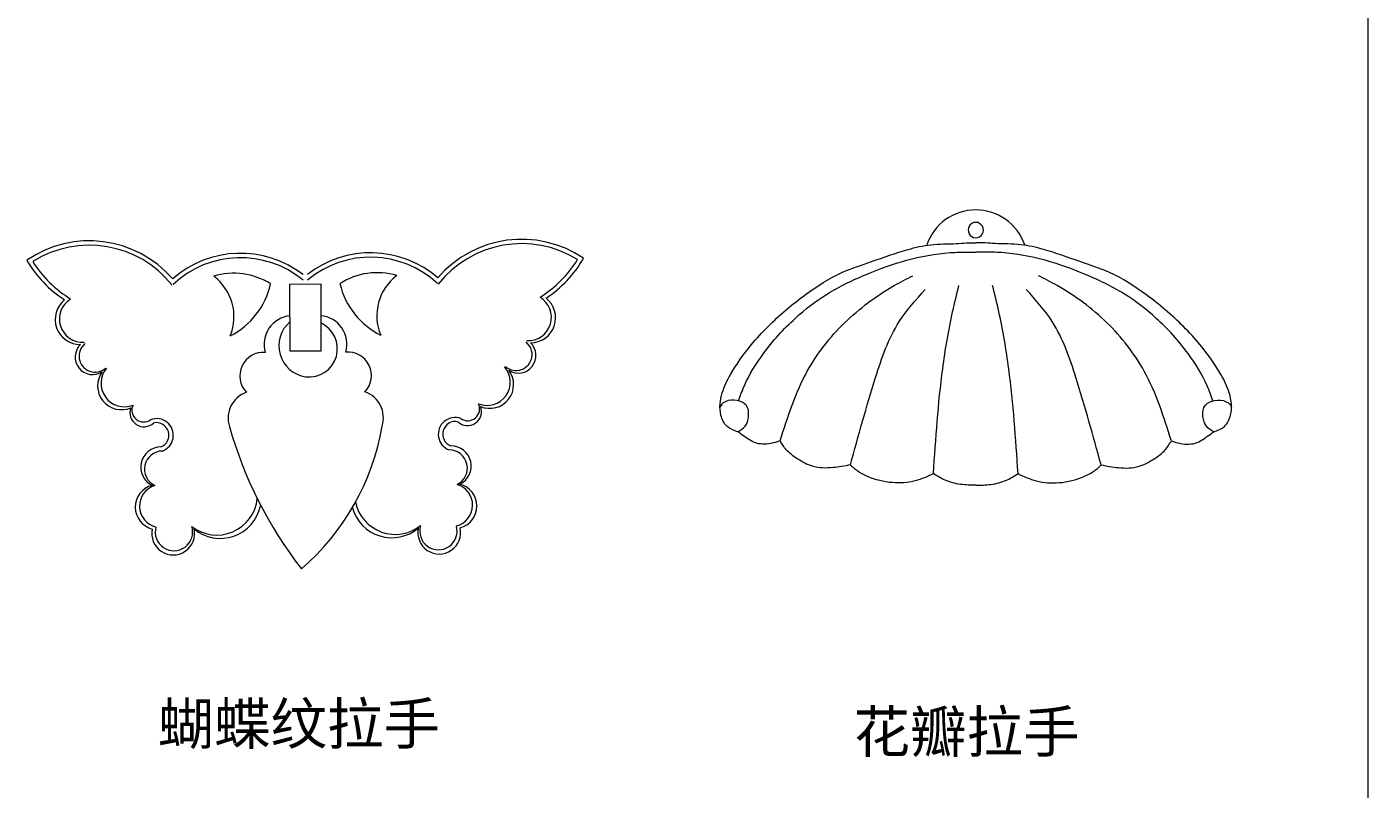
# Model space of a CAD drawing. Header units: millimetres. Extents: x -51923 to -51163, y -26833 to -26390.
# Drawn here: x -51767.2 to -51670, y -26667.2 to -26611.9 of the extents above; entities that cross this region are included whole.
import ezdxf

# ---------------------------------------------------------------- set-up
doc = ezdxf.new("R2010")
doc.units = ezdxf.units.MM
doc.header["$LTSCALE"] = 0.35
doc.styles.add('样式 1', font='simhei.ttf')

msp = doc.modelspace()

# ---------------------------------------------------------------- linework, layer by layer
at = {"lineweight": 5}
msp.add_line((-51669.967, -26832.907), (-51669.967, -26492.848), dxfattribs=at)
at = {"lineweight": 13}
for p, q in [((-51748.11, -26630.545), (-51745.875, -26630.536)), ((-51748.092, -26635.417), (-51748.11, -26630.545)), ((-51745.875, -26630.536), (-51745.857, -26635.409)), ((-51745.857, -26635.409), (-51748.092, -26635.417))]:
    msp.add_line(p, q, dxfattribs=at)
for centre, radius, start, end in [((-51698.405, -26628.919), 3.747, 18.83787, 161.16213), ((-51698.405, -26626.628), 0.551, 358.81439, 181.18561), ((-51698.405, -26626.639), 0.551, 177.62878, 0), ((-51762.642, -26635.408), 7.994, 40.92528, 124.51369), ((-51762.642, -26635.408), 7.676, 38.47611, 122.28415), ((-51731.308, -26635.293), 7.994, 55.90487, 139.49328), ((-51731.308, -26635.293), 7.676, 58.13441, 141.94246), ((-51759.935, -26624.655), 8.349, 209.92632, 237.42136), ((-51759.404, -26624.234), 8.705, 212.55206, 238.17012), ((-51751.686, -26635.754), 7.439, 52.42287, 131.36229), ((-51751.686, -26635.754), 7.121, 50.3813, 133.3447), ((-51742.261, -26635.719), 7.121, 47.07387, 130.03727), ((-51742.261, -26635.719), 7.439, 49.05627, 127.99569), ((-51734.627, -26624.144), 8.705, 302.24844, 327.86651), ((-51734.093, -26624.561), 8.349, 302.99721, 330.49224), ((-51752.168, -26634.752), 4.991, 57.72877, 107.0053), ((-51755.83, -26632.914), 3.67, 337.94507, 53.12759), ((-51741.786, -26634.714), 4.991, 73.41326, 122.6898), ((-51738.138, -26632.85), 3.67, 127.29097, 202.47349), ((-51754.962, -26629.304), 5.595, 296.91985, 347.32908), ((-51739.033, -26629.246), 5.595, 193.08948, 243.49871), ((-51763.305, -26633.111), 1.813, 128.39222, 270.7489), ((-51763.124, -26633.075), 1.688, 121.09423, 273.91056), ((-51730.843, -26632.957), 1.688, 266.508, 59.32434), ((-51730.661, -26632.992), 1.813, 269.66967, 52.02635), ((-51747.912, -26634.905), 2.064, 95.27373, 196.62239), ((-51746.041, -26634.898), 2.064, 343.79617, 85.14484), ((-51746.634, -26635.02), 2.271, 130.20763, 261.78474), ((-51746.716, -26635.231), 2.052, 263.21051, 65.48965), ((-51762.396, -26635.837), 1.273, 134.11778, 303.14483), ((-51762.229, -26635.765), 1.162, 128.80702, 311.55436), ((-51731.718, -26635.654), 1.162, 228.8642, 51.61154), ((-51731.551, -26635.724), 1.273, 237.27373, 46.30078), ((-51750.022, -26637.204), 1.714, 85.57475, 223.88074), ((-51743.914, -26637.181), 1.714, 316.53783, 94.84381), ((-51760.318, -26637.93), 1.722, 143.39218, 293.65235), ((-51760.106, -26637.747), 1.689, 139.32285, 291.91088), ((-51733.826, -26637.651), 1.689, 248.50768, 41.09572), ((-51733.614, -26637.832), 1.722, 246.76622, 37.02639), ((-51750.598, -26640.265), 1.986, 109.39821, 197.85269), ((-51743.316, -26640.239), 1.986, 342.56587, 71.02036), ((-51758.682, -26639.876), 1.014, 158.65482, 314.42692), ((-51758.701, -26639.681), 0.858, 154.65852, 306.16586), ((-51735.235, -26639.79), 1.014, 225.99164, 21.76374), ((-51735.218, -26639.595), 0.858, 234.25271, 25.76004), ((-51757.767, -26641.509), 1.213, 290.263, 110.65922), ((-51757.79, -26641.497), 0.915, 291.10979, 101.45746), ((-51736.139, -26641.43), 1.213, 69.75934, 250.15557), ((-51736.115, -26641.418), 0.915, 78.96111, 249.30877), ((-51723.254, -26632.564), 30.393, 195.86732, 217.77222), ((-51758.63, -26637.924), 17.454, 310.57502, 350.4057), ((-51757.456, -26643.816), 1.466, 90.20928, 244.23428), ((-51757.328, -26643.961), 1.315, 90.81547, 244.30442), ((-51736.56, -26643.886), 1.315, 296.11414, 89.60309), ((-51736.433, -26643.74), 1.466, 296.18429, 90.20928), ((-51757.676, -26646.716), 1.633, 104.7882, 255.63036), ((-51757.436, -26646.641), 1.564, 107.16193, 256.16081), ((-51736.431, -26646.564), 1.564, 284.25775, 73.25664), ((-51736.191, -26646.638), 1.633, 284.7882, 75.63036), ((-51753.405, -26645.788), 2.949, 231.94268, 354.14552), ((-51753.15, -26646.012), 2.967, 230.06952, 348.16956), ((-51740.469, -26645.741), 2.949, 192.14176, 308.47588), ((-51740.722, -26645.967), 2.967, 195.5556, 310.34905), ((-51756.567, -26648.63), 1.55, 167.6385, 12.78006), ((-51756.509, -26648.524), 1.352, 164.37076, 17.84482), ((-51737.286, -26648.56), 1.55, 167.6385, 12.78006), ((-51737.345, -26648.454), 1.352, 162.57374, 16.04781)]:
    msp.add_arc(centre, radius, start, end, dxfattribs=at)
for points in [[(-51715.633, -26641.262), (-51716.431, -26640.858), (-51716.868, -26640.048), (-51716.931, -26639.237), (-51716.775, -26638.426), (-51716.173, -26637.105), (-51714.675, -26634.96), (-51713.454, -26633.622), (-51710.74, -26631.309), (-51708.104, -26629.713), (-51705.948, -26628.916), (-51703.313, -26628.038), (-51701.662, -26627.7), (-51699.802, -26627.608), (-51699.091, -26627.568), (-51698.405, -26627.568)], [(-51681.177, -26641.262), (-51680.378, -26640.858), (-51679.941, -26640.048), (-51679.878, -26639.237), (-51680.035, -26638.426), (-51680.636, -26637.105), (-51682.134, -26634.96), (-51683.355, -26633.622), (-51686.07, -26631.309), (-51688.705, -26629.713), (-51690.861, -26628.916), (-51693.496, -26628.038), (-51695.148, -26627.7), (-51697.007, -26627.608), (-51697.718, -26627.568), (-51698.405, -26627.568)], [(-51712.583, -26641.908), (-51710.615, -26636.866), (-51707.913, -26633.357), (-51704.311, -26630.658), (-51702.96, -26629.938)], [(-51684.226, -26641.908), (-51686.194, -26636.866), (-51688.896, -26633.357), (-51692.498, -26630.658), (-51693.849, -26629.938)], [(-51707.491, -26643.652), (-51705.662, -26637.316), (-51703.951, -26633.267), (-51702.06, -26630.928)], [(-51701.472, -26644.287), (-51700.799, -26636.686), (-51700.078, -26632.547), (-51699.628, -26630.658)], [(-51695.338, -26644.287), (-51696.01, -26636.686), (-51696.731, -26632.547), (-51697.181, -26630.658)], [(-51689.318, -26643.652), (-51691.147, -26637.316), (-51692.858, -26633.267), (-51694.75, -26630.928)], [(-51712.583, -26641.908), (-51713.247, -26642.103), (-51714.44, -26642.033), (-51715.387, -26641.437), (-51715.633, -26641.262)], [(-51684.226, -26641.908), (-51683.563, -26642.103), (-51682.37, -26642.033), (-51681.422, -26641.437), (-51681.177, -26641.262)], [(-51707.491, -26643.652), (-51708.741, -26643.852), (-51710.238, -26643.752), (-51711.336, -26643.204), (-51712.134, -26642.556), (-51712.583, -26641.908)], [(-51689.318, -26643.652), (-51688.068, -26643.852), (-51686.571, -26643.752), (-51685.473, -26643.204), (-51684.675, -26642.556), (-51684.226, -26641.908)], [(-51701.472, -26644.287), (-51702.795, -26644.814), (-51704.449, -26644.939), (-51706.244, -26644.499), (-51707.341, -26643.802), (-51707.491, -26643.652)], [(-51695.338, -26644.287), (-51694.014, -26644.814), (-51692.361, -26644.939), (-51690.566, -26644.499), (-51689.468, -26643.802), (-51689.318, -26643.652)], [(-51698.405, -26645.125), (-51699.502, -26645.066), (-51700.633, -26644.754), (-51701.472, -26644.287)], [(-51698.405, -26645.125), (-51697.308, -26645.066), (-51696.176, -26644.754), (-51695.338, -26644.287)]]:
    msp.add_spline(points, degree=3, dxfattribs=at)
for points, knots in [([(-51715.595, -26639.006), (-51715.463, -26638.64), (-51715.016, -26637.424), (-51713.721, -26635.328), (-51711.683, -26633.084), (-51709.142, -26631.113), (-51706.362, -26629.803), (-51703.393, -26628.722), (-51700.882, -26628.255), (-51699.191, -26628.231), (-51698.569, -26628.232), (-51698.405, -26628.232)], [0.174048, 0.174048, 0.174048, 0.174048, 1.613291, 4.967025, 9.209392, 12.79166, 16.798553, 20.531482, 24.483862, 26.177282, 26.787463, 26.787463, 26.787463, 26.787463]), ([(-51681.215, -26639.006), (-51681.346, -26638.64), (-51681.793, -26637.424), (-51683.089, -26635.328), (-51685.127, -26633.084), (-51687.668, -26631.113), (-51690.447, -26629.803), (-51693.416, -26628.722), (-51695.928, -26628.255), (-51697.618, -26628.231), (-51698.24, -26628.232), (-51698.405, -26628.232)], [0.174048, 0.174048, 0.174048, 0.174048, 1.613291, 4.967025, 9.209392, 12.79166, 16.798553, 20.531482, 24.483862, 26.177282, 26.787463, 26.787463, 26.787463, 26.787463]), ([(-51715.633, -26641.262), (-51715.441, -26641.14), (-51715.03, -26640.878), (-51714.818, -26640.122), (-51714.9, -26639.253), (-51715.762, -26638.905), (-51716.354, -26638.95), (-51716.805, -26639.203), (-51716.894, -26639.365), (-51716.939, -26639.468)], [0, 0, 0, 0, 0.813139, 1.748059, 2.776132, 3.690074, 4.738354, 5.015427, 5.409923, 5.409923, 5.409923, 5.409923]), ([(-51681.177, -26641.262), (-51681.368, -26641.14), (-51681.779, -26640.878), (-51681.992, -26640.122), (-51681.91, -26639.253), (-51681.047, -26638.905), (-51680.455, -26638.95), (-51680.004, -26639.203), (-51679.916, -26639.365), (-51679.871, -26639.468)], [0, 0, 0, 0, 0.813139, 1.748059, 2.776132, 3.690074, 4.738354, 5.015427, 5.409923, 5.409923, 5.409923, 5.409923])]:
    msp.add_open_spline(points, degree=3, knots=knots, dxfattribs=at)

# ---------------------------------------------------------------- texts
at = {"lineweight": 5, "char_height": 3, "width": 203.68208, "attachment_point": 1, "style": '样式 1'}
for s, insert in [('{\\fSimSun|b0|i0|c134|p2;蝴蝶纹拉手}', (-51757.694, -26660.908)), ('{\\fSimSun|b0|i0|c134|p2;花瓣拉手}', (-51707.255, -26661.488))]:
    msp.add_mtext(s, dxfattribs=dict(at, insert=insert))

doc.saveas('drawing.dxf')
